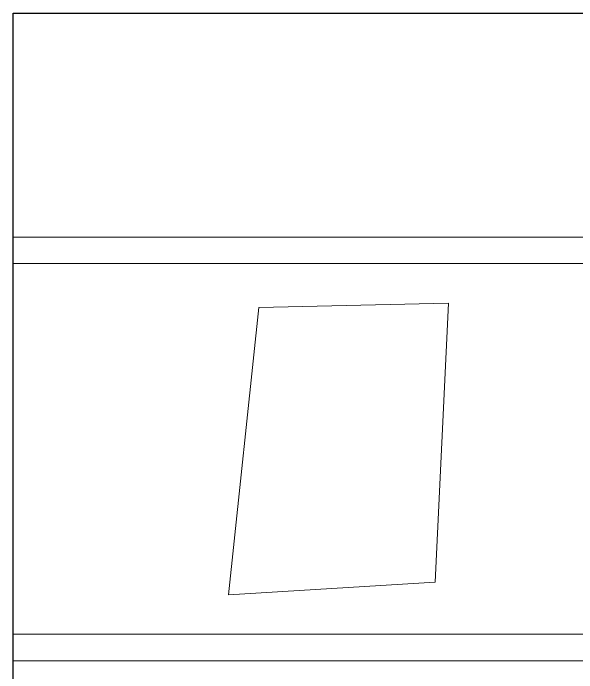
# Model space of a CAD drawing. Header units: millimetres. Extents: x 19 to 502, y 22 to 319.
# Drawn here: x 18.6 to 145.7, y 169.8 to 318.6 of the extents above; entities that cross this region are included whole.
import ezdxf

# ---------------------------------------------------------------- set-up
doc = ezdxf.new("R2010")
doc.units = ezdxf.units.MM
doc.layers.add('Existing', color=4, linetype='Continuous', lineweight=13)
doc.layers.add('Road', color=252, linetype='Continuous', lineweight=13)

msp = doc.modelspace()

# ---------------------------------------------------------------- linework, layer by layer
msp.add_lwpolyline([(18.59, 318.6), (438.59, 318.6), (438.59, 21.6), (18.59, 21.6)], close=True)
at = {"layer": 'Existing'}
for p, q in [((73.95, 252.18), (116.71, 253.17)), ((116.71, 253.17), (113.74, 190.2)), ((67.14, 187.39), (73.95, 252.18)), ((113.74, 190.2), (67.14, 187.39))]:
    msp.add_line(p, q, dxfattribs=at)
at = {"layer": 'Road'}
for p, q in [((18.59, 268.09), (438.59, 268.09)), ((18.59, 262.09), (438.59, 262.09)), ((18.59, 178.47), (213.82, 178.47)), ((18.59, 172.47), (213.82, 172.47))]:
    msp.add_line(p, q, dxfattribs=at)

doc.saveas('drawing.dxf')
